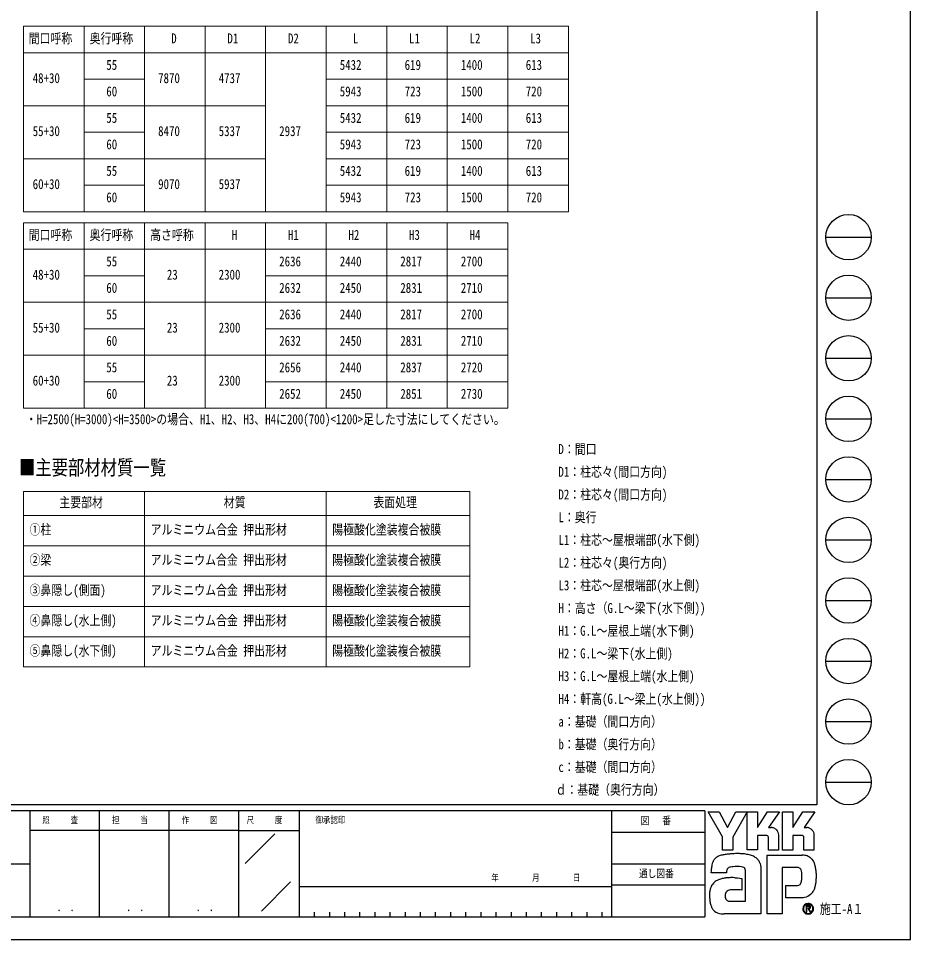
# Model space of a CAD drawing. Units: millimetres, scale not verified. Extents: x -16820 to 16820, y -11880 to 11880.
# Drawn here: x 5031 to 16820, y -11880 to 290 of the extents above; entities that cross this region are included whole.
import ezdxf
from ezdxf.enums import TextEntityAlignment as Align

# ---------------------------------------------------------------- set-up
doc = ezdxf.new("R2010")
doc.units = ezdxf.units.MM
doc.header["$LTSCALE"] = 50
doc.layers.add('0-1_TABLE1', color=7, linetype='Continuous', lineweight=18)
doc.layers.add('0-2_USER1', color=3, linetype='Continuous')
doc.layers.add('0-7_YKK_ZWAK', color=7, linetype='Continuous')
doc.styles.add('ＭＳ ゴシック', font='')
doc.styles.get('ＭＳ ゴシック').set_extended_font_data('MS Gothic')

msp = doc.modelspace()

# ---------------------------------------------------------------- linework, layer by layer
at = {"layer": '0-1_TABLE1'}
for p, q in [((5098.08, 186), (12298.08, 186)), ((5098.08, 186), (5098.08, -2264)), ((5898.08, 186), (5898.08, -2264)), ((6698.08, 186), (6698.08, -2264)), ((7498.08, 186), (7498.08, -2264)), ((8298.08, 186), (8298.08, -2264)), ((9098.08, 186), (9098.08, -2264)), ((9898.08, 186), (9898.08, -2264)), ((10698.08, 186), (10698.08, -2264)), ((11498.08, 186), (11498.08, -2264)), ((12298.08, 186), (12298.08, -2264)), ((5098.08, -164), (12298.08, -164)), ((5898.08, -514), (6698.08, -514)), ((9098.08, -514), (12298.08, -514)), ((5098.08, -864), (8298.08, -864)), ((9098.08, -864), (12298.08, -864)), ((5898.08, -1214), (6698.08, -1214)), ((9098.08, -1214), (12298.08, -1214)), ((5098.08, -1564), (8298.08, -1564)), ((9098.08, -1564), (12298.08, -1564)), ((5898.08, -1914), (6698.08, -1914)), ((9098.08, -1914), (12298.08, -1914)), ((5098.08, -2264), (12298.08, -2264)), ((5098.08, -2410), (11498.08, -2410)), ((5098.08, -2410), (5098.08, -4860)), ((5898.08, -2410), (5898.08, -4860)), ((6698.08, -2410), (6698.08, -4860)), ((7498.08, -2410), (7498.08, -4860)), ((8298.08, -2410), (8298.08, -4860)), ((9098.08, -2410), (9098.08, -4860)), ((9898.08, -2410), (9898.08, -4860)), ((10698.08, -2410), (10698.08, -4860)), ((11498.08, -2410), (11498.08, -4860)), ((5098.08, -2760), (11498.08, -2760)), ((5898.08, -3110), (6698.08, -3110)), ((8298.08, -3110), (11498.08, -3110)), ((5098.08, -3460), (11498.08, -3460)), ((5898.08, -3810), (6698.08, -3810)), ((8298.08, -3810), (11498.08, -3810)), ((5098.08, -4160), (11498.08, -4160)), ((5898.08, -4510), (6698.08, -4510)), ((8298.08, -4510), (11498.08, -4510)), ((5098.08, -4860), (11498.08, -4860)), ((5098.08, -5958), (10998.08, -5958)), ((5098.08, -5958), (5098.08, -8278)), ((6698.08, -5958), (6698.08, -8278)), ((9098.08, -5958), (9098.08, -8278)), ((10998.08, -5958), (10998.08, -8278)), ((5098.08, -6278), (10998.08, -6278)), ((5098.08, -6678), (10998.08, -6678)), ((5098.08, -7078), (10998.08, -7078)), ((5098.08, -7478), (10998.08, -7478)), ((5098.08, -7878), (10998.08, -7878)), ((5098.08, -8278), (10998.08, -8278))]:
    msp.add_line(p, q, dxfattribs=at)
at = {"layer": '0-7_YKK_ZWAK'}
for p, q in [((15580.08, 11100), (15580.08, -10100)), ((15700.08, -2600), (16300.08, -2600)), ((15700.08, -3400), (16300.08, -3400)), ((15700.08, -4200), (16300.08, -4200)), ((15700.08, -5000), (16300.08, -5000)), ((15700.08, -5800), (16300.08, -5800)), ((15700.08, -6600), (16300.08, -6600)), ((15700.08, -7400), (16300.08, -7400)), ((15700.08, -8200), (16300.08, -8200)), ((15700.08, -9000), (16300.08, -9000)), ((15700.08, -9800), (16300.08, -9800)), ((15580.08, -10100), (-15619.92, -10100)), ((5180.08, -10180), (-19.92, -10180)), ((6100.08, -10180), (6100.08, -11580)), ((7020.08, -10180), (7020.08, -11580)), ((7940.08, -10180), (7940.08, -11580)), ((8740.08, -10180), (7940.08, -10180)), ((12870.08, -10180), (8740.08, -10180)), ((8740.08, -10180), (8740.08, -11580)), ((12870.08, -10180), (12870.08, -11580)), ((14100.08, -10180), (12870.08, -10180)), ((14100.08, -10180), (14100.08, -11580)), ((7940.08, -10440), (5180.08, -10440)), ((7940.08, -10440), (8740.08, -10440)), ((12870.08, -10460), (14100.08, -10460)), ((8028.42, -10873.16), (8420.15, -10481.43)), ((-19.92, -10880), (5180.08, -10880)), ((12870.08, -10880), (14100.08, -10880)), ((8242.69, -11503.95), (8627.57, -11119.07)), ((8740.08, -11180), (12870.08, -11180)), ((14100.08, -11160), (12870.08, -11160)), ((15516.66, -11422.88), (15516.66, -11422.88)), ((8940.08, -11520), (8940.08, -11580)), ((9140.08, -11520), (9140.08, -11580)), ((9340.08, -11520), (9340.08, -11580)), ((9540.08, -11520), (9540.08, -11580)), ((9740.08, -11520), (9740.08, -11580)), ((9940.08, -11520), (9940.08, -11580)), ((10140.08, -11520), (10140.08, -11580)), ((10340.08, -11520), (10340.08, -11580)), ((10540.08, -11520), (10540.08, -11580)), ((10740.08, -11520), (10740.08, -11580)), ((10940.08, -11520), (10940.08, -11580)), ((11140.08, -11520), (11140.08, -11580)), ((11340.08, -11520), (11340.08, -11580)), ((11540.08, -11520), (11540.08, -11580)), ((11740.08, -11520), (11740.08, -11580)), ((11940.08, -11520), (11940.08, -11580)), ((12140.08, -11520), (12140.08, -11580)), ((12340.08, -11520), (12340.08, -11580)), ((12540.08, -11520), (12540.08, -11580)), ((12740.08, -11520), (12740.08, -11580)), ((15466.69, -11535.92), (15466.69, -11535.92)), ((-19.92, -11580), (5180.08, -11580)), ((5180.08, -11580), (7940.08, -11580)), ((7940.08, -11580), (8740.08, -11580)), ((8740.08, -11580), (12870.08, -11580)), ((12870.08, -11580), (14100.08, -11580))]:
    msp.add_line(p, q, dxfattribs=at)
for points in [[(-16820, -11880), (16820, -11880), (16820, 11880), (-16820, 11880)], [(14144.08, -10192), (14291.32, -10192), (14401.89, -10400.4), (14512.16, -10192), (14659.51, -10192), (14470.69, -10527.96), (14470.69, -10696.54), (14336.39, -10696.54), (14336.39, -10523.43)]]:
    msp.add_lwpolyline(points, close=True, dxfattribs=at)
for points in [[(7940.08, -10180), (5180.08, -10180), (5180.08, -11580)], [(14922.19, -10506.44), (14795.08, -10506.44), (14795.08, -10696.39), (14659.66, -10696.39), (14659.66, -10192), (14795.08, -10192), (14795.08, -10398.34), (14928.28, -10192), (15087.35, -10192), (14944.64, -10400.85), (14949.7, -10400.85), (14955.28, -10400.85), (14961.01, -10400.85), (14966.53, -10400.85), (14971.46, -10400.85), (14975.44, -10400.85), (14978.1, -10400.85), (14979.07, -10400.85)], [(15390.05, -10506.44), (15263.08, -10506.44), (15263.08, -10696.54), (15127.58, -10696.54), (15127.58, -10192), (15263.08, -10192), (15263.08, -10398.34), (15396.13, -10192), (15555.21, -10192), (15412.49, -10400.85), (15417.6, -10400.85), (15423.21, -10400.85), (15428.95, -10400.85), (15434.45, -10400.85), (15439.37, -10400.85), (15443.32, -10400.85), (15445.97, -10400.85), (15446.93, -10400.85)], [(15018.02, -10408.85), (15034.2, -10418.09), (15047.89, -10430.13), (15058.9, -10444.47), (15067.02, -10460.6), (15072.04, -10477.99), (15073.77, -10496.14), (15073.77, -10696.87), (14941.64, -10696.87), (14941.64, -10525.64)], [(15485.93, -10408.85), (15502.15, -10418.09), (15515.9, -10430.13), (15526.96, -10444.47), (15535.13, -10460.6), (15540.19, -10477.99), (15541.92, -10496.14), (15541.92, -10696.54), (15409.5, -10696.54), (15409.5, -10525.64)], [(15315.48, -10926.03), (15124.78, -10926.03), (15124.78, -11540), (14924.92, -11540), (14924.92, -10763.17), (15389.41, -10763.17)], [(15514.85, -10818.05), (15527.89, -10834.5), (15537.65, -10850.44), (15544.46, -10864.86)], [(14419.18, -10929.25), (14409.89, -10934.48), (14402.64, -10940.87), (14397.15, -10948.33), (14393.17, -10956.78), (14390.42, -10966.12), (14388.64, -10976.28), (14387.56, -10987.16), (14386.92, -10998.67), (14186.98, -10999.16), (14187.56, -10971.81), (14188.67, -10941.09)], [(14830.83, -10876.66), (14836.51, -10899.61), (14839.72, -10924.17), (14840.74, -10950.34), (14840.74, -11540), (14358.21, -11540)], [(14495.79, -11062.11), (14533.63, -11064.61), (14563.38, -11067.94), (14582.84, -11071.07), (14589.82, -11072.93), (14589.82, -11225.89), (14567.69, -11223.56), (14543.42, -11222.24), (14518.59, -11221.73), (14494.75, -11221.81), (14473.47, -11222.25), (14456.33, -11222.84), (14444.9, -11223.35), (14440.74, -11223.57), (14423.45, -11226.73), (14408.54, -11231.68), (14396.01, -11238.45), (14385.87, -11247.08), (14378.11, -11257.59), (14372.73, -11270.02), (14369.74, -11284.4), (14369.14, -11300.76), (14371.05, -11318.75), (14374.87, -11333.63), (14380.37, -11345.67), (14387.31, -11355.16), (14395.44, -11362.38), (14404.54, -11367.62), (14414.35, -11371.16), (14424.64, -11373.29), (14637.05, -11373.29), (14637.05, -10980.3), (14637.11, -10972.5), (14636.7, -10964.89), (14635.71, -10957.55), (14634, -10950.58), (14631.45, -10944.1), (14627.94, -10938.19), (14623.35, -10932.95), (14617.55, -10928.5)], [(14617.55, -10928.5), (14605.09, -10923.61), (14585.18, -10919.46), (14559.76, -10916.41), (14530.83, -10914.78), (14500.33, -10914.91), (14470.25, -10917.14)], [(15383.31, -11043.99), (15383.06, -11018.53), (15381.84, -10995.59), (15378.97, -10975.45), (15373.75, -10958.37)], [(15498.25, -11283.89), (15479.8, -11298.23), (15460.58, -11309.5), (15440.73, -11317.92), (15420.4, -11323.68), (15399.74, -11326.98), (15378.88, -11328.04), (15173.44, -11328.04), (15173.44, -11166.65), (15289.29, -11166.65), (15310.65, -11166.35), (15329.43, -11164.54), (15345.54, -11159.81)], [(15498.42, -11450.39), (15498.33, -11448.04), (15498.03, -11445.79), (15497.55, -11443.62), (15496.87, -11441.55), (15496.01, -11439.59), (15494.96, -11437.75), (15493.73, -11436.03), (15492.32, -11434.45), (15490.47, -11432.81), (15488.41, -11431.38), (15486.16, -11430.17), (15483.73, -11429.17), (15481.11, -11428.39), (15478.33, -11427.83), (15475.4, -11427.49), (15472.31, -11427.37), (15441.99, -11427.37), (15441.99, -11516.56), (15451.16, -11516.56), (15451.16, -11436.47), (15472.31, -11436.47), (15474.49, -11436.54), (15476.55, -11436.75), (15478.47, -11437.11), (15480.25, -11437.6), (15481.89, -11438.22), (15483.37, -11438.98), (15484.7, -11439.87), (15485.86, -11440.89)], [(15489.44, -11450.39), (15488.88, -11454.67), (15487.35, -11458.05), (15485.05, -11460.63), (15482.18, -11462.5), (15478.97, -11463.78), (15475.62, -11464.56), (15472.33, -11464.96), (15469.31, -11465.06), (15461.38, -11465.06), (15465.38, -11471.88), (15491.57, -11516.86), (15502.06, -11516.86), (15476.8, -11473.56), (15479.17, -11473.09), (15481.42, -11472.5), (15483.56, -11471.78), (15485.58, -11470.93), (15487.47, -11469.96), (15489.23, -11468.86), (15490.85, -11467.64), (15492.32, -11466.3)]]:
    msp.add_lwpolyline(points, dxfattribs=at)
for centre in [(16000.08, -2600), (16000.08, -3400), (16000.08, -4200), (16000.08, -5000), (16000.08, -5800), (16000.08, -6600), (16000.08, -7400), (16000.08, -8200), (16000.08, -9000), (16000.08, -9800)]:
    msp.add_circle(centre, 300, dxfattribs=at)
for centre, radius, start, end in [((14979.26, -10500.76), 99.91, 78.26798, 90.11215), ((14980.7, -10493.48), 92.5, 66.19963, 78.22058), ((15447.12, -10500.93), 100.09, 78.27851, 90.10826), ((15448.5, -10493.92), 92.94, 66.2483, 78.23226), ((14922.9, -10525.17), 18.75, 358.57817, 92.1683), ((15390.84, -10525.08), 18.66, 358.29941, 92.43455), ((14339.75, -10911.36), 144.29, 138.03852, 152.12015), ((14339.73, -10912.03), 144.73, 122.60463, 137.83438), ((14358.86, -10942.98), 181.11, 108.37421, 122.42809), ((14389.17, -11050.77), 293, 100.93159, 107.35499), ((14488.21, -11531.27), 783.59, 97.86054, 101.37938), ((14534.71, -11854.32), 1109.97, 94.90201, 97.9576), ((14537.88, -11880.18), 1136.01, 91.6169, 94.94971), ((14533.48, -11696.24), 952.01, 87.51794, 91.66439), ((14545.84, -11431.1), 686.59, 81.92631, 87.59083), ((14582.35, -11180.92), 433.76, 73.67137, 82.05943), ((14636.5, -10999.67), 244.6, 60.60528, 73.9085), ((14658.67, -10955.46), 195.21, 52.17347, 59.90542), ((14678.5, -10929.79), 162.78, 43.55042, 52.14561), ((14689.43, -10919.23), 147.59, 34.48659, 43.50182), ((15381.82, -10976.85), 213.82, 78.73198, 87.96551), ((15388.09, -10944.79), 181.15, 69.03034, 78.69541), ((15393.93, -10929.2), 164.51, 59.39484, 68.9885), ((15396.64, -10924.46), 159.04, 50.3012, 59.3616), ((15395.65, -10925.57), 160.53, 42.05209, 50.28551), ((14551.22, -10961.83), 363.14, 171.55622, 176.72493), ((14428.16, -10943.47), 238.72, 163.48385, 171.57982), ((14366.42, -10925.15), 174.32, 152.2125, 163.4865), ((14471.96, -11054.52), 135.93, 102.4979, 112.84632), ((14498.26, -11167.97), 252.4, 96.37207, 102.75341), ((14689.5, -10919.01), 147.4, 25.58915, 34.43128), ((14676.39, -10925.15), 161.88, 17.43089, 25.54591), ((15316.57, -11024.04), 98.02, 77.94572, 90.63794), ((15325.08, -10984.07), 57.15, 60.20991, 77.92418), ((15330.61, -10973.68), 45.39, 39.8078, 59.75378), ((15322.85, -10979.62), 55.15, 22.65544, 39.38165), ((15316.37, -10971.25), 251.69, 14.76267, 25.00486), ((15162.01, -11013.32), 411.68, 7.9139, 14.95041), ((14428.1, -11486.45), 422.57, 99.87193, 106.59825), ((14450.58, -11613.09), 551.18, 94.78469, 99.91711), ((14461.52, -11739.08), 677.65, 90.80099, 94.81812), ((14463.18, -11832.9), 771.48, 87.57779, 90.82714), ((14928.81, -11046.31), 454.5, 355.2339, 0.29193), ((15007.83, -11035.74), 567.48, 2.54376, 8.01251), ((14944.68, -11042.01), 630.7, 352.8937, 357.82206), ((14919.45, -11040.38), 655.97, 357.76419, 2.60674), ((14369.83, -11265.16), 203.61, 153.89178, 164.94341), ((14339.71, -11250.68), 170.2, 142.04688, 153.80771), ((14333.9, -11246.51), 163.05, 130.60221, 141.94427), ((14343.5, -11258.05), 178.07, 120.60724, 130.53081), ((14362.46, -11290.29), 215.47, 112.58838, 120.58162), ((14387.97, -11351.6), 281.87, 106.61303, 112.59024), ((15326.88, -11117.71), 46.05, 293.91672, 314.09376), ((15320.6, -11112.17), 54.4, 314.78099, 333.92928), ((15280.2, -11092.55), 99.31, 334.00676, 347.34989), ((15169.99, -11067.03), 212.44, 347.14308, 355.40008), ((15253.62, -11100.47), 315.9, 339.22498, 347.31457), ((15076.6, -11059.17), 497.67, 347.15166, 352.97565), ((14552.53, -11293.95), 389.16, 174.55588, 182.47272), ((14769.99, -11290.53), 606.59, 181.90948, 187.89042), ((14435.93, -11282.78), 272.02, 164.97537, 174.56739), ((15364.91, -11133.55), 200.95, 311.57033, 318.66243), ((15341.65, -11113.15), 231.89, 318.67367, 325.29112), ((15401.44, -11157.7), 157.39, 326.23251, 339.61931), ((14514.77, -11326.42), 348.86, 187.80471, 196.36971), ((14380.02, -11366.23), 208.35, 196.3102, 208.20993), ((15466.81, -11472.76), 70.56, 90.09157, 179.92363), ((15466.36, -11472.53), 62.75, 134.8007, 180.12175), ((15466.55, -11472.18), 62.62, 89.86602, 135.149), ((15466.82, -11472.65), 63.1, 45.03108, 90.11509), ((15466.8, -11472.62), 70.43, 44.93442, 90.08536), ((15466.86, -11472.67), 63.09, 0.00643, 45.07115), ((15467.36, -11472.41), 69.88, 359.78949, 45.13288), ((14321.34, -11397.46), 141.88, 208.29777, 223.35561), ((14308.1, -11409.1), 124.27, 223.64205, 239.63663), ((14319.09, -11389.12), 147.06, 239.8785, 253.65355), ((14339.2, -11320.03), 219.02, 253.69102, 263.74909), ((14356.23, -11168.39), 371.62, 263.68487, 270.30455), ((15466.38, -11472.84), 70.14, 179.86065, 225.14399), ((15466.11, -11472.93), 62.49, 179.75513, 225.29722), ((15466.71, -11472.84), 70.37, 224.94536, 269.98445), ((15466.57, -11473.5), 62.42, 224.62822, 270.10973), ((15466.59, -11472.56), 63.35, 270.09072, 359.90926), ((15466.71, -11472.5), 70.72, 269.98802, 314.93777), ((15476.03, -11450.01), 13.41, 358.3894, 42.86139), ((15476.3, -11451.03), 22.14, 316.37674, 1.6565), ((15467.19, -11472.95), 70.06, 314.92572, 0.23508)]:
    msp.add_arc(centre, radius, start, end, dxfattribs=at)

# ---------------------------------------------------------------- texts
at = {"layer": '0-1_TABLE1', "style": 'ＭＳ ゴシック', "width": 0.8}
for s, p in [('間口呼称', (5166.88, -79)), ('奥行呼称', (5971.68, -79)), ('D', (7050.08, -79)), ('D1', (7792.48, -79)), ('D2', (8592.48, -79)), ('L', (9450.08, -79)), ('L1', (10192.48, -79)), ('L2', (10992.48, -79)), ('L3', (11792.48, -79)), ('55', (6192.48, -429)), ('5432', (9277.28, -429)), ('619', (10134.88, -429)), ('1400', (10877.28, -429)), ('613', (11734.88, -429)), ('48+30', (5219.68, -604)), ('7870', (6877.28, -604)), ('4737', (7677.28, -604)), ('60', (6192.48, -779)), ('5943', (9277.28, -779)), ('723', (10134.88, -779)), ('1500', (10877.28, -779)), ('720', (11734.88, -779)), ('55', (6192.48, -1129)), ('5432', (9277.28, -1129)), ('619', (10134.88, -1129)), ('1400', (10877.28, -1129)), ('613', (11734.88, -1129)), ('55+30', (5219.68, -1304)), ('8470', (6877.28, -1304)), ('5337', (7677.28, -1304)), ('2937', (8477.28, -1304)), ('60', (6192.48, -1479)), ('5943', (9277.28, -1479)), ('723', (10134.88, -1479)), ('1500', (10877.28, -1479)), ('720', (11734.88, -1479)), ('55', (6192.48, -1829)), ('5432', (9277.28, -1829)), ('619', (10134.88, -1829)), ('1400', (10877.28, -1829)), ('613', (11734.88, -1829)), ('60+30', (5219.68, -2004)), ('9070', (6877.28, -2004)), ('5937', (7677.28, -2004)), ('60', (6192.48, -2179)), ('5943', (9277.28, -2179)), ('723', (10134.88, -2179)), ('1500', (10877.28, -2179)), ('720', (11734.88, -2179)), ('間口呼称', (5166.88, -2675)), ('奥行呼称', (5971.68, -2675)), ('高さ呼称', (6771.68, -2675)), ('H', (7850.08, -2675)), ('H1', (8592.48, -2675)), ('H2', (9392.48, -2675)), ('H3', (10192.48, -2675)), ('H4', (10992.48, -2675)), ('55', (6192.48, -3025)), ('2636', (8477.28, -3025)), ('2440', (9277.28, -3025)), ('2817', (10077.28, -3025)), ('2700', (10877.28, -3025)), ('48+30', (5219.68, -3200)), ('23', (6992.48, -3200)), ('2300', (7677.28, -3200)), ('60', (6192.48, -3375)), ('2632', (8477.28, -3375)), ('2450', (9277.28, -3375)), ('2831', (10077.28, -3375)), ('2710', (10877.28, -3375)), ('55', (6192.48, -3725)), ('2636', (8477.28, -3725)), ('2440', (9277.28, -3725)), ('2817', (10077.28, -3725)), ('2700', (10877.28, -3725)), ('55+30', (5219.68, -3900)), ('23', (6992.48, -3900)), ('2300', (7677.28, -3900)), ('60', (6192.48, -4075)), ('2632', (8477.28, -4075)), ('2450', (9277.28, -4075)), ('2831', (10077.28, -4075)), ('2710', (10877.28, -4075)), ('55', (6192.48, -4425)), ('2656', (8477.28, -4425)), ('2440', (9277.28, -4425)), ('2837', (10077.28, -4425)), ('2720', (10877.28, -4425)), ('60+30', (5219.68, -4600)), ('23', (6992.48, -4600)), ('2300', (7677.28, -4600)), ('60', (6192.48, -4775)), ('2652', (8477.28, -4775)), ('2450', (9277.28, -4775)), ('2851', (10077.28, -4775)), ('2730', (10877.28, -4775)), ('主要部材', (5571.68, -6208)), ('材質', (7744.48, -6208)), ('表面処理', (9721.68, -6208)), ('①柱', (5178.08, -6568)), ('アルミニウム合金 押出形材', (6778.08, -6568)), ('陽極酸化塗装複合被膜', (9178.08, -6568)), ('②梁', (5178.08, -6968)), ('アルミニウム合金 押出形材', (6778.08, -6968)), ('陽極酸化塗装複合被膜', (9178.08, -6968)), ('③鼻隠し(側面)', (5178.08, -7368)), ('アルミニウム合金 押出形材', (6778.08, -7368)), ('陽極酸化塗装複合被膜', (9178.08, -7368)), ('④鼻隠し(水上側)', (5178.08, -7768)), ('アルミニウム合金 押出形材', (6778.08, -7768)), ('陽極酸化塗装複合被膜', (9178.08, -7768)), ('⑤鼻隠し(水下側)', (5178.08, -8168)), ('アルミニウム合金 押出形材', (6778.08, -8168)), ('陽極酸化塗装複合被膜', (9178.08, -8168))]:
    msp.add_text(s, height=132, dxfattribs=at).set_placement(p, align=Align.BOTTOM_LEFT)
at = {"layer": '0-2_USER1', "style": 'ＭＳ ゴシック', "width": 0.8}
for s, height, p in [('・H=2500(H=3000)<H=3500>の場合、H1、H2、H3、H4に200(700)<1200>足した寸法にしてください。', 132, (5128.02, -5110.06)), ('D：間口', 132, (12166.67, -5505.13)), ('■主要部材材質一覧', 197.9, (5038.5, -5801.62)), ('D1：柱芯々(間口方向)', 132, (12166.67, -5805.13)), ('D2：柱芯々(間口方向)', 132, (12166.67, -6105.13)), ('L：奥行', 132, (12166.67, -6405.13)), ('L1：柱芯～屋根端部(水下側)', 132, (12166.67, -6705.13)), ('L2：柱芯々(奥行方向)', 132, (12166.67, -7005.13)), ('L3：柱芯～屋根端部(水上側)', 132, (12166.67, -7305.13)), ('H：高さ（G.L～梁下(水下側))', 132, (12166.67, -7605.13)), ('H1：G.L～屋根上端(水下側)', 132, (12166.67, -7905.13)), ('H2：G.L～梁下(水上側)', 132, (12166.67, -8205.13)), ('H3：G.L～屋根上端(水上側)', 132, (12166.67, -8505.13)), ('H4：軒高(G.L～梁上(水上側))', 132, (12166.67, -8805.13)), ('a：基礎（間口方向）', 132, (12166.67, -9105.13)), ('b：基礎（奥行方向）', 132, (12166.67, -9405.13)), ('c：基礎（間口方向）', 132, (12166.67, -9705.13)), ('ｄ：基礎（奥行方向）', 132, (12128.27, -10005.13))]:
    msp.add_text(s, height=height, dxfattribs=at).set_placement(p, align=Align.BOTTOM_LEFT)
at = {"layer": '0-7_YKK_ZWAK', "style": 'ＭＳ ゴシック', "width": 0.8}
for s, height, p in [('照     査', 87.98, (5345.68, -10370)), ('担     当', 87.98, (6268.88, -10370)), ('作     図', 87.98, (7188.88, -10370)), ('尺     度', 87.98, (8045.68, -10370)), ('御承認印', 87.98, (8956.55, -10370)), ('図\u3000 番', 102.6, (13253.61, -10390)), ('通し図番', 102.6, (13231.21, -11090)), ('年        月        日', 87.98, (11279.63, -11132.86)), ('施工-A１', 132, (15620.08, -11580)), ('． ．', 103.7, (5540, -11537.41)), ('． ．', 103.7, (6460, -11537.41)), ('． ．', 103.7, (7380, -11537.41))]:
    msp.add_text(s, height=height, dxfattribs=at).set_placement(p, align=Align.BOTTOM_LEFT)

doc.saveas('drawing.dxf')
